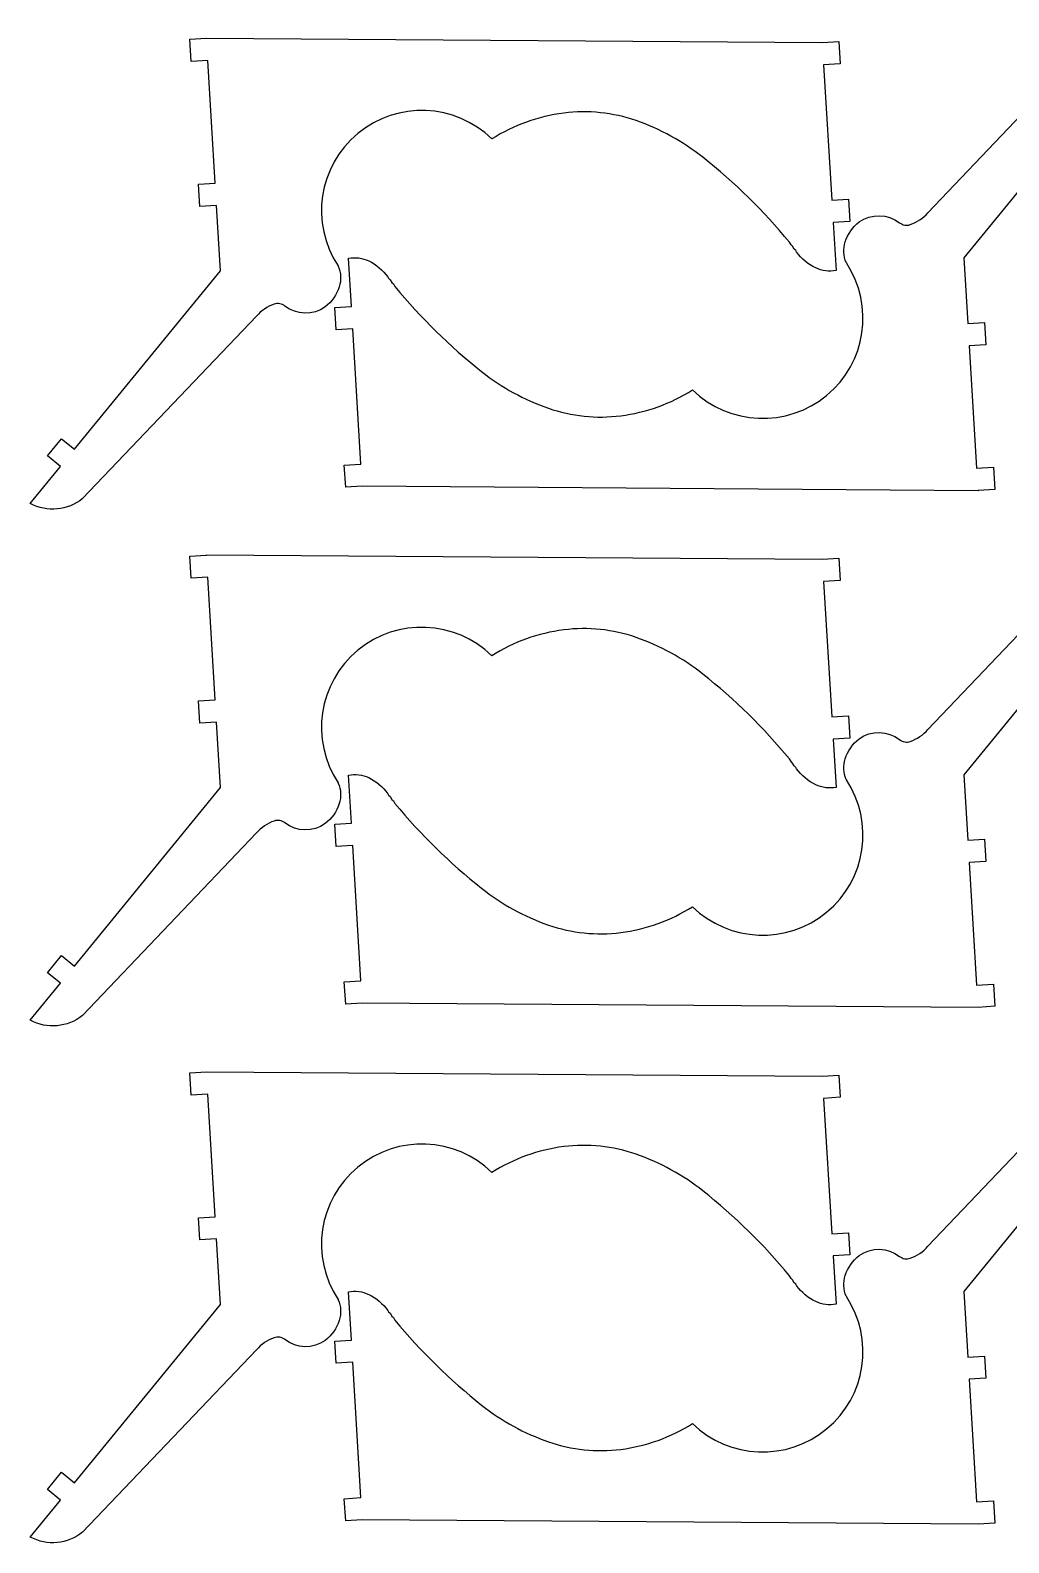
# Model space of a CAD drawing. Header units: metres. Extents: x 22 to 507, y 16 to 293.
# Drawn here: x 22.2 to 197.9, y 16.3 to 287.9 of the extents above; entities that cross this region are included whole.
import ezdxf

# ---------------------------------------------------------------- set-up
doc = ezdxf.new("R2010")
doc.units = ezdxf.units.M

msp = doc.modelspace()

# ---------------------------------------------------------------- linework, layer by layer
for points in [[(27.634611, 209.566216), (25.303902, 211.472717), (27.836501, 214.568835), (30.167325, 212.662239), (56.384111, 244.70997), (55.67165, 256.471021), (52.676694, 256.287517), (52.43207, 260.28003), (55.429781, 260.463702), (54.095856, 282.483653), (51.082948, 282.29905), (50.838323, 286.291563), (53.853987, 286.476335), (53.852114, 286.507259), (164.439762, 285.713013), (167.418923, 285.895548), (167.663547, 281.903035), (164.682335, 281.720374), (166.159609, 257.405138), (169.153314, 257.588565), (169.397938, 253.596052), (166.402182, 253.4125), (166.927867, 244.759987, -0.159011), (163.283171, 245.225662, -0.129312), (159.855319, 248.110898), (159.715797, 248.351948), (159.431385, 248.603425), (159.130753, 249.122912), (158.846341, 249.374389), (158.566521, 249.857497, 0.052678), (143.008673, 265.100768, 0.08416), (131.006096, 271.689043, 0.115602), (118.027025, 273.042401, 0.109941), (105.131827, 268.40404, 0.382184), (81.036393, 269.381109, 0.384107), (77.497064, 245.60007), (77.530255, 245.533533, -0.180795), (77.70329, 241.835476, -0.151079), (75.186479, 238.241059, -0.331199), (67.940866, 238.384459, 0.261047), (66.011054, 238.716338, 0.127159), (62.840429, 236.578011), (31.609316, 203.807966, -0.302741), (22.204843, 202.928799), (27.634611, 209.566216)], [(27.634611, 116.754799), (25.303902, 118.6613), (27.836501, 121.757417), (30.167325, 119.850821), (56.384111, 151.898553), (55.67165, 163.659603), (52.676694, 163.4761), (52.43207, 167.468613), (55.429781, 167.652285), (54.095856, 189.672236), (51.082948, 189.487633), (50.838323, 193.480146), (53.853987, 193.664918), (53.852114, 193.695841), (164.439762, 192.901595), (167.418923, 193.084131), (167.663547, 189.091618), (164.682335, 188.908957), (166.159609, 164.593721), (169.153314, 164.777148), (169.397938, 160.784635), (166.402182, 160.601083), (166.927867, 151.94857, -0.159011), (163.283171, 152.414244, -0.129312), (159.855319, 155.299481), (159.715797, 155.540531), (159.431385, 155.792008), (159.130753, 156.311495), (158.846341, 156.562972), (158.566521, 157.046079, 0.052678), (143.008673, 172.289351, 0.08416), (131.006096, 178.877626, 0.115602), (118.027025, 180.230983, 0.109941), (105.131827, 175.592622, 0.382184), (81.036393, 176.569692, 0.384107), (77.497064, 152.788652), (77.530255, 152.722116, -0.180795), (77.70329, 149.024059, -0.151079), (75.186479, 145.429642, -0.331199), (67.940866, 145.573042, 0.261047), (66.011054, 145.90492, 0.127159), (62.840429, 143.766594), (31.609316, 110.996549, -0.302741), (22.204843, 110.117382), (27.634611, 116.754799)], [(27.634611, 23.943382), (25.303902, 25.849883), (27.836501, 28.946), (30.167325, 27.039404), (56.384111, 59.087136), (55.67165, 70.848186), (52.676694, 70.664683), (52.43207, 74.657196), (55.429781, 74.840868), (54.095856, 96.860819), (51.082948, 96.676216), (50.838323, 100.668729), (53.853987, 100.853501), (53.852114, 100.884424), (164.439762, 100.090178), (167.418923, 100.272714), (167.663547, 96.280201), (164.682335, 96.09754), (166.159609, 71.782304), (169.153314, 71.965731), (169.397938, 67.973218), (166.402182, 67.789665), (166.927867, 59.137152, -0.159011), (163.283171, 59.602827, -0.129312), (159.855319, 62.488064), (159.715797, 62.729114), (159.431385, 62.980591), (159.130753, 63.500078), (158.846341, 63.751555), (158.566521, 64.234662, 0.052678), (143.008673, 79.477933, 0.08416), (131.006096, 86.066209, 0.115602), (118.027025, 87.419566, 0.109941), (105.131827, 82.781205, 0.382184), (81.036393, 83.758274, 0.384107), (77.497064, 59.977235), (77.530255, 59.910699, -0.180795), (77.70329, 56.212642, -0.151079), (75.186479, 52.618225, -0.331199), (67.940866, 52.761625, 0.261047), (66.011054, 53.093503, 0.127159), (62.840429, 50.955177), (31.609316, 18.185132, -0.302741), (22.204843, 17.305965), (27.634611, 23.943382)]]:
    msp.add_lwpolyline(points, format="xyb", close=True)
for points in [[(216.11177, 279.063529), (189.894984, 247.015798), (190.607445, 235.254747), (193.602401, 235.43825), (193.847025, 231.445738), (190.849314, 231.262066), (192.183239, 209.242114), (195.196147, 209.426718), (195.440771, 205.434205), (192.425108, 205.249433), (192.426981, 205.218509), (81.839333, 206.012755), (78.860172, 205.83022), (78.615547, 209.822733), (81.59676, 210.005394), (80.119485, 234.320629), (77.125781, 234.137203), (76.881157, 238.129716), (79.876912, 238.313268), (79.351228, 246.965781, -0.159011), (82.995924, 246.500106, -0.129312), (86.423776, 243.614869), (86.563298, 243.37382), (86.84771, 243.122342), (87.148342, 242.602855), (87.432754, 242.351378), (87.712573, 241.868271, 0.052678), (103.270422, 226.625, 0.08416), (115.272998, 220.036725, 0.115602), (128.25207, 218.683367, 0.109941), (141.147268, 223.321728, 0.382184), (165.242702, 222.344659, 0.384107), (168.782031, 246.125698), (168.74884, 246.192234, -0.180795), (168.575805, 249.890292, -0.151079), (171.092616, 253.484709, -0.331199), (178.338229, 253.341309, 0.261047), (180.268041, 253.00943, 0.127159), (183.438666, 255.147756), (214.669779, 287.917802, -0.302741)], [(216.11177, 186.252112), (189.894984, 154.20438), (190.607445, 142.44333), (193.602401, 142.626833), (193.847025, 138.63432), (190.849314, 138.450648), (192.183239, 116.430697), (195.196147, 116.6153), (195.440771, 112.622788), (192.425108, 112.438016), (192.426981, 112.407092), (81.839333, 113.201338), (78.860172, 113.018803), (78.615547, 117.011315), (81.59676, 117.193977), (80.119485, 141.509212), (77.125781, 141.325786), (76.881157, 145.318298), (79.876912, 145.501851), (79.351228, 154.154364, -0.159011), (82.995924, 153.688689, -0.129312), (86.423776, 150.803452), (86.563298, 150.562402), (86.84771, 150.310925), (87.148342, 149.791438), (87.432754, 149.539961), (87.712573, 149.056854, 0.052678), (103.270422, 133.813583, 0.08416), (115.272998, 127.225308, 0.115602), (128.25207, 125.87195, 0.109941), (141.147268, 130.510311, 0.382184), (165.242702, 129.533242, 0.384107), (168.782031, 153.314281), (168.74884, 153.380817, -0.180795), (168.575805, 157.078875, -0.151079), (171.092616, 160.673291, -0.331199), (178.338229, 160.529891, 0.261047), (180.268041, 160.198013, 0.127159), (183.438666, 162.336339), (214.669779, 195.106384, -0.302741)], [(216.11177, 93.440695), (189.894984, 61.392963), (190.607445, 49.631913), (193.602401, 49.815416), (193.847025, 45.822903), (190.849314, 45.639231), (192.183239, 23.61928), (195.196147, 23.803883), (195.440771, 19.81137), (192.425108, 19.626598), (192.426981, 19.595675), (81.839333, 20.389921), (78.860172, 20.207385), (78.615547, 24.199898), (81.59676, 24.382559), (80.119485, 48.697795), (77.125781, 48.514368), (76.881157, 52.506881), (79.876912, 52.690434), (79.351228, 61.342947, -0.159011), (82.995924, 60.877272, -0.129312), (86.423776, 57.992035), (86.563298, 57.750985), (86.84771, 57.499508), (87.148342, 56.980021), (87.432754, 56.728544), (87.712573, 56.245437, 0.052678), (103.270422, 41.002166, 0.08416), (115.272998, 34.41389, 0.115602), (128.25207, 33.060533, 0.109941), (141.147268, 37.698894, 0.382184), (165.242702, 36.721825, 0.384107), (168.782031, 60.502864), (168.74884, 60.5694, -0.180795), (168.575805, 64.267457, -0.151079), (171.092616, 67.861874, -0.331199), (178.338229, 67.718474, 0.261047), (180.268041, 67.386596, 0.127159), (183.438666, 69.524922), (214.669779, 102.294967, -0.302741)]]:
    msp.add_lwpolyline(points, format="xyb")

doc.saveas('drawing.dxf')
